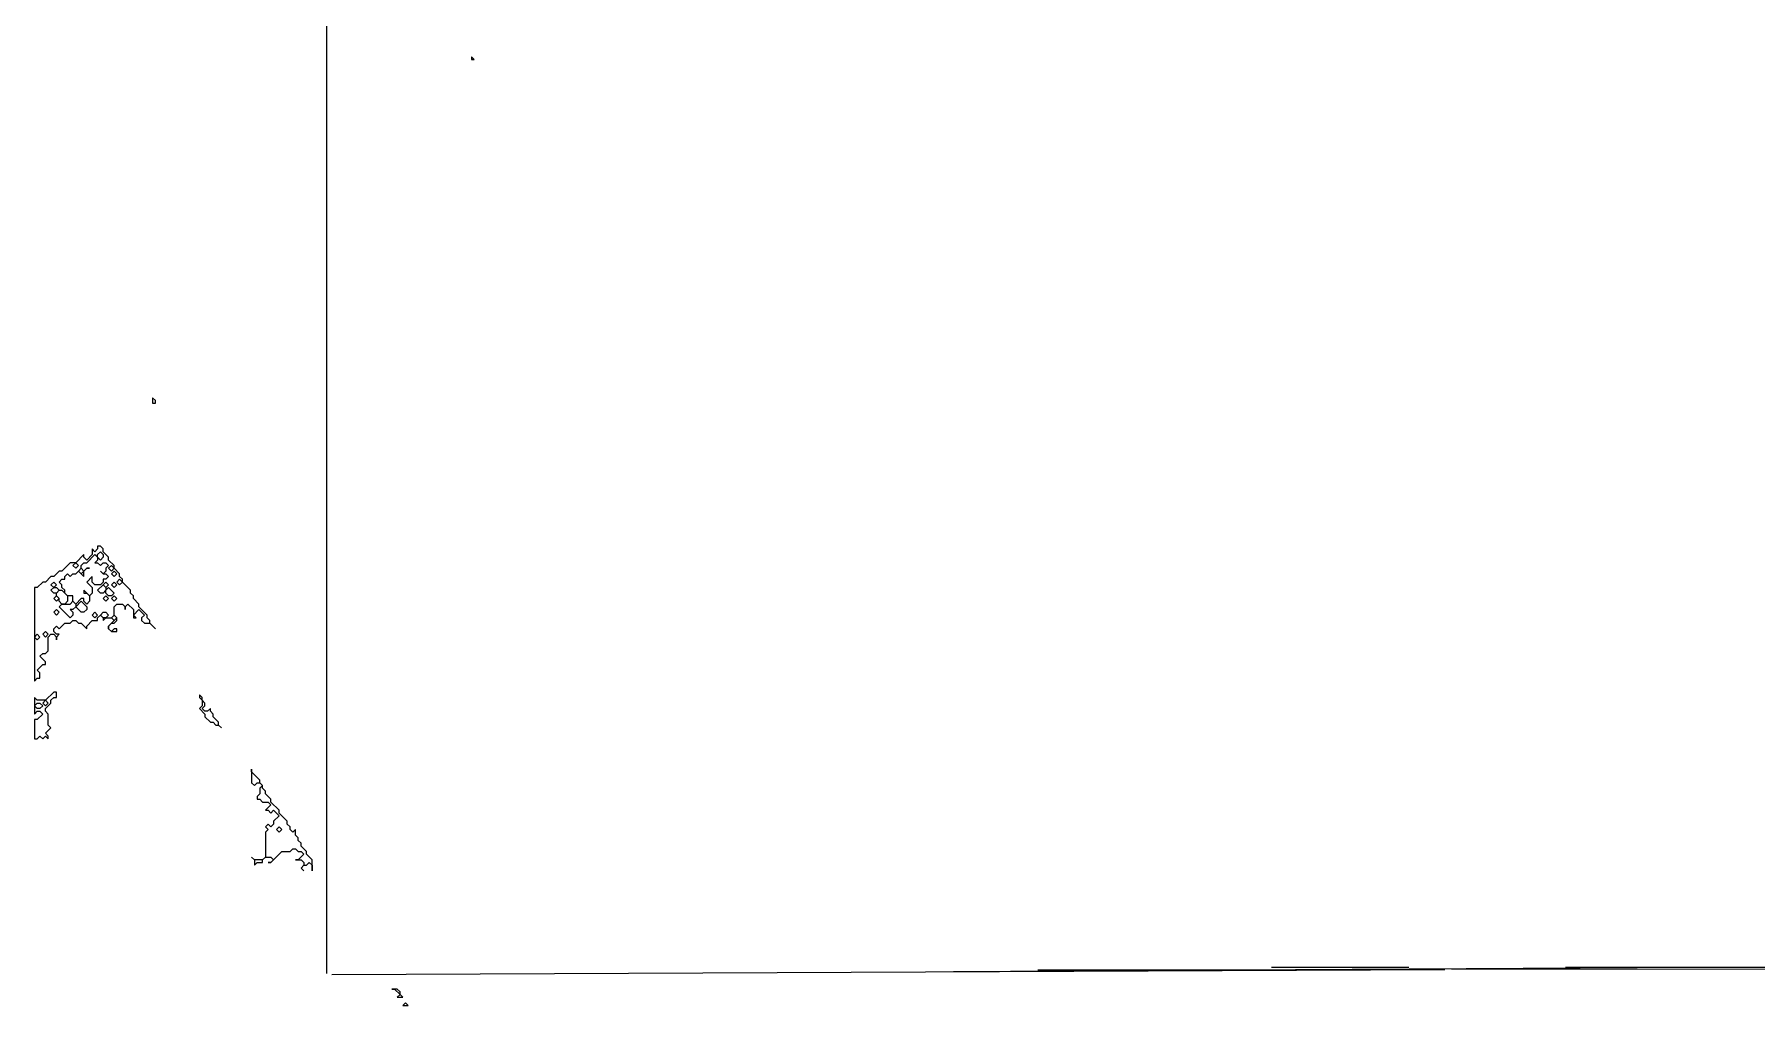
# Model space of a CAD drawing. Extents: x 10 to 1971, y 11 to 1392.
# Drawn here: x 10 to 636, y 11 to 364 of the extents above; entities that cross this region are included whole.
import ezdxf

# ---------------------------------------------------------------- set-up
doc = ezdxf.new("R2010")
doc.units = 0
doc.layers.add('TRACE_STRAIGHT', color=5, linetype='Continuous', lineweight=0)
doc.layers.add('TRACE_TEXT_SYMBOL', color=6, linetype='Continuous', lineweight=0)

msp = doc.modelspace()

# ---------------------------------------------------------------- linework, layer by layer
at = {"layer": 'TRACE_STRAIGHT', "color": 5}
for p, q in [((116.24, 685.13), (116.26, 22.63)), ((118.13, 22.24), (523.14, 24.06)), ((344.36, 23.32), (593.11, 24.86)), ((375, 24), (447, 24)), ((413, 24), (459, 24)), ((460, 25), (510, 25)), ((525.63, 24.24), (808.13, 24.58)), ((567, 25), (650, 25))]:
    msp.add_line(p, q, dxfattribs=at)
at = {"layer": 'TRACE_TEXT_SYMBOL', "color": 6}
for points in [[(169, 356), (169, 355), (170, 355)], [(53, 232), (53, 230), (54, 230), (54, 231)], [(33, 175), (34, 176), (35, 175), (35, 174), (34, 173), (33, 174)], [(32, 175), (33, 174), (33, 173), (32, 172), (33, 172), (34, 171), (35, 172), (36, 172), (37, 171), (36, 170), (36, 169), (35, 168), (34, 169), (35, 168), (36, 168), (37, 167), (36, 166), (35, 166), (35, 165), (34, 164), (32, 164), (31, 165), (31, 167), (29, 165), (31, 163), (31, 161), (30, 160), (28, 162), (28, 161), (29, 161), (30, 160), (30, 158), (29, 157), (28, 158), (28, 159), (27, 159), (25, 157), (24, 158), (24, 160), (22, 160), (21, 161), (21, 162), (20, 163), (20, 164), (19, 165), (20, 166), (21, 166), (21, 167), (22, 168), (23, 167), (24, 168), (25, 168), (26, 169), (28, 167), (28, 169), (29, 170), (30, 170), (29, 170), (28, 169), (27, 170), (27, 171), (28, 172), (29, 172)], [(24, 171), (25, 172), (26, 171), (25, 170)], [(26, 169), (27, 170), (28, 169), (27, 168)], [(37, 170), (38, 171), (39, 170), (38, 169)], [(16, 164), (17, 165), (18, 164), (17, 163)], [(16, 162), (17, 163), (18, 163), (19, 162), (18, 161), (17, 161)], [(35, 164), (36, 163), (36, 162), (35, 161), (34, 161), (33, 162)], [(35, 164), (36, 165), (37, 164), (36, 163)], [(36, 162), (37, 163), (39, 161), (38, 160), (37, 160), (36, 161)], [(38, 168), (39, 169), (40, 168), (39, 167)], [(38, 164), (39, 165), (40, 164), (39, 163)], [(40, 165), (41, 166), (42, 165), (41, 164)], [(17, 159), (18, 160), (19, 159), (18, 158)], [(18, 161), (19, 162), (20, 162), (22, 160), (22, 158), (21, 157), (20, 157), (19, 158), (19, 159), (18, 160)], [(23, 157), (24, 158), (25, 157), (25, 156), (24, 155), (23, 155), (24, 154), (24, 153), (23, 152), (19, 156), (20, 157)], [(27, 158), (29, 156), (29, 155), (28, 154), (27, 154), (25, 156)], [(35, 159), (36, 160), (37, 159), (36, 158)], [(38, 159), (39, 160), (40, 159), (39, 158)], [(17, 154), (18, 155), (19, 154), (18, 153)], [(31, 153), (32, 154), (33, 153), (32, 152)], [(34, 153), (35, 154), (36, 154), (37, 153), (36, 152), (35, 152)], [(38, 152), (39, 153), (40, 152), (39, 151)], [(10, 145), (11, 146), (12, 145), (11, 144)], [(13, 146), (14, 147), (15, 146), (14, 145)], [(17, 125), (14, 122), (11, 122), (10, 123), (10, 117), (11, 118), (12, 118), (13, 117), (11, 115), (10, 115), (10, 108), (11, 108), (12, 109), (13, 108), (14, 109), (15, 108), (15, 109), (14, 110), (16, 112), (15, 113), (15, 117), (14, 118), (14, 119), (16, 121), (16, 122), (17, 123), (18, 123), (18, 125)], [(10, 120), (11, 121), (12, 121), (13, 120), (12, 119), (11, 119)], [(13, 121), (14, 122), (15, 121), (14, 120)], [(70, 124), (70, 123), (71, 122), (71, 120), (70, 119), (72, 117), (72, 116), (74, 114), (75, 114), (76, 113), (77, 113), (78, 112), (77, 113), (77, 114), (75, 116), (75, 117), (74, 118), (74, 119), (73, 118), (72, 118), (71, 119), (72, 120), (72, 121), (71, 122), (71, 123)], [(98, 75), (99, 76), (100, 75), (99, 74)], [(140, 17), (141, 17), (143, 15), (142, 14), (144, 14), (143, 15), (143, 16), (142, 17)], [(145, 12), (144, 11), (146, 11)]]:
    msp.add_lwpolyline(points, close=True, dxfattribs=at)
for points in [[(33, 178), (33, 177), (32, 176), (31, 177), (31, 175), (29, 173), (28, 174), (28, 175), (25, 172), (23, 172), (20, 169), (19, 169), (17, 167), (16, 167), (14, 165), (13, 165), (11, 163), (10, 163), (10, 129), (11, 130), (12, 130), (12, 132), (11, 133), (13, 135), (14, 135), (14, 136), (12, 138), (13, 139), (14, 139), (15, 140), (15, 145), (16, 146), (17, 146), (18, 145), (18, 144), (18, 145), (19, 146), (18, 146), (17, 147), (17, 148), (18, 149), (19, 148), (21, 150), (23, 150), (24, 151), (25, 151), (26, 150), (27, 150), (29, 148), (29, 149), (31, 151), (33, 151), (33, 152), (34, 153), (35, 152), (35, 151), (36, 152), (38, 152), (39, 151), (37, 149), (37, 148), (38, 147), (40, 147), (40, 148)], [(40, 148), (39, 148), (38, 147), (37, 148), (37, 149), (38, 150), (39, 150), (40, 151), (40, 152), (39, 153), (39, 156), (40, 157), (42, 157), (43, 156), (43, 155), (43, 156), (44, 157), (46, 155), (46, 152), (47, 152), (46, 153), (48, 155), (50, 153), (49, 152), (49, 151), (50, 150), (52, 150), (54, 148), (52, 150), (52, 151), (51, 152), (51, 153), (48, 156), (48, 157), (46, 159), (46, 160), (45, 161), (45, 162), (42, 165), (42, 166), (41, 167), (41, 168), (39, 170), (39, 171), (37, 173), (37, 174), (35, 176), (35, 177), (34, 178), (33, 178)], [(89, 97), (89, 92), (90, 91), (91, 92), (92, 92), (93, 91), (92, 90), (92, 88), (91, 87), (91, 86), (92, 86), (93, 85), (95, 85), (96, 84), (94, 82), (95, 82), (96, 81), (97, 82), (99, 80), (97, 78), (97, 77), (96, 76), (95, 77), (94, 76), (95, 75), (94, 74), (94, 65), (93, 64), (90, 64), (89, 65), (90, 64), (90, 62), (91, 63), (93, 63), (93, 64), (94, 65), (96, 65), (97, 64), (96, 63), (95, 63), (96, 63), (100, 67), (103, 67), (104, 68), (105, 68), (106, 67), (107, 67), (108, 66), (106, 64), (105, 64), (107, 64), (108, 63), (108, 62), (107, 61), (108, 60), (107, 61), (108, 62), (109, 62), (110, 63), (111, 62), (111, 60), (111, 64), (109, 66), (109, 67)], [(109, 67), (107, 69), (107, 70), (106, 71), (106, 72), (105, 73), (105, 75), (104, 74), (103, 75), (103, 76), (102, 77), (102, 78), (99, 81), (99, 82), (96, 85), (96, 86), (94, 88), (94, 89), (93, 90), (93, 91), (92, 92), (92, 93), (89, 96), (89, 97)]]:
    msp.add_lwpolyline(points, dxfattribs=at)

doc.saveas('drawing.dxf')
